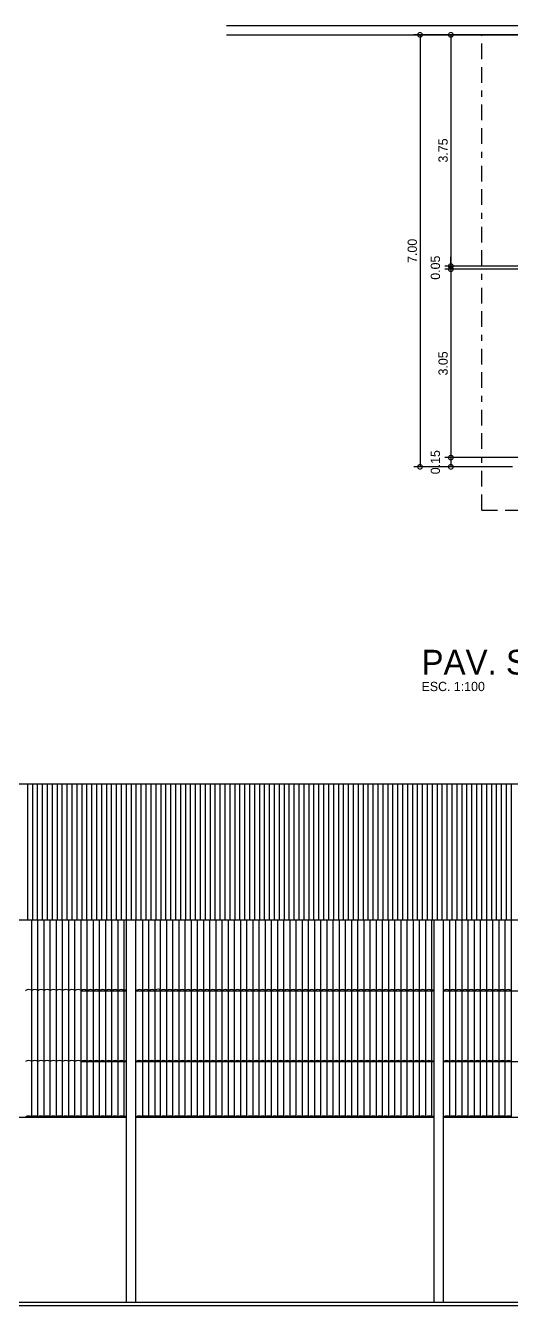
# Model space of a CAD drawing. Extents: x 10 to 180, y 167 to 221.
# Drawn here: x 155.58 to 163.46, y 169.63 to 190.37 of the extents above; entities that cross this region are included whole.
import ezdxf

# ---------------------------------------------------------------- set-up
doc = ezdxf.new("R2010")
doc.units = 0
doc.linetypes.add('BORDERX2', pattern=[88.9, 25.4, -12.7, 25.4, -12.7, 0, -12.7])
doc.layers.get('0').update_dxf_attribs({"linetype": 'CONTINUOUS'})
doc.layers.get('DEFPOINTS').update_dxf_attribs({"linetype": 'CONTINUOUS'})
for name, color, linetype in [('AMBIENTES', 3, 'CONTINUOUS'), ('AREAS', 1, 'CONTINUOUS'), ('ASHADE', 7, 'CONTINUOUS'), ('BEIRAL', 7, 'BORDERX2'), ('COBERTURA', 30, 'CONTINUOUS'), ('COBERTURA1', 6, 'CONTINUOUS'), ('COTAS', 4, 'CONTINUOUS'), ('DIVISÓRIAS', 7, 'CONTINUOUS'), ('PAREDES', 5, 'CONTINUOUS')]:
    doc.layers.add(name, color=color, linetype=linetype)
doc.dimstyles.get("Standard").update_dxf_attribs({"dimscale": 0, "dimtxt": 0.15, "dimasz": 0.15, "dimexe": 0.1, "dimexo": 0.2, "dimgap": 0.05, "dimtad": 1, "dimzin": 1, "dimdsep": 46, "dimtxsty": 'Standard', "dimblk1": 'DOTSMALL', "dimblk2": 'DOTSMALL', "dimsah": 1, "dimcen": 2.5, "dimadec": 0, "dimazin": 0, "dimtfac": 1, "dimtmove": 2, "dimatfit": 3, "dimldrblk": 'DOTSMALL', "dimfxl": 1, "dimtolj": 1, "dimtzin": 1, "dimarcsym": 0})

# ---------------------------------------------------------------- blocks, each defined once
blk = doc.blocks.new('_DOTSMALL')
at = {"color": 0, "linetype": 'ByBlock', "const_width": 0.5}
blk.add_lwpolyline([(-0.0625, 0, 1), (0.0625, 0, 1)], format="xyb", close=True, dxfattribs=at)
blk = doc.blocks.new('*D111')
at = {"color": 0, "linetype": 'ByBlock'}
for p, q in [((142.209, 179.377), (140.959, 179.377)), ((141.059, 179.377), (141.059, 175.629)), ((142.209, 175.629), (140.959, 175.629))]:
    blk.add_line(p, q, dxfattribs=at)
at = {"layer": 'DEFPOINTS', "color": 0, "linetype": 'ByBlock'}
for p in [(142.409, 179.377), (141.059, 175.629), (142.409, 175.629)]:
    blk.add_point(p, dxfattribs=at)
at = {"color": 0, "linetype": 'ByBlock', "xscale": 0.15, "yscale": 0.15, "zscale": 0.15}
for p, rotation in [((141.059, 179.377), 90), ((141.059, 175.629), 270)]:
    blk.add_blockref('_DOTSMALL', p, dxfattribs=dict(at, rotation=rotation))
at = {"color": 0, "linetype": 'ByBlock', "insert": (140.934, 177.503), "char_height": 0.15, "attachment_point": 5, "rotation": 90}
blk.add_mtext('\\A1;3.75', dxfattribs=at)
blk = doc.blocks.new('*D112')
at = {"color": 0, "linetype": 'ByBlock'}
for p, q in [((142.209, 175.579), (140.959, 175.579)), ((141.059, 175.579), (141.059, 172.527)), ((142.209, 172.527), (140.959, 172.527))]:
    blk.add_line(p, q, dxfattribs=at)
at = {"layer": 'DEFPOINTS', "color": 0, "linetype": 'ByBlock'}
for p in [(142.409, 175.579), (141.059, 172.527), (142.409, 172.527)]:
    blk.add_point(p, dxfattribs=at)
at = {"color": 0, "linetype": 'ByBlock', "xscale": 0.15, "yscale": 0.15, "zscale": 0.15}
for p, rotation in [((141.059, 175.579), 90), ((141.059, 172.527), 270)]:
    blk.add_blockref('_DOTSMALL', p, dxfattribs=dict(at, rotation=rotation))
at = {"color": 0, "linetype": 'ByBlock', "insert": (140.934, 174.053), "char_height": 0.15, "attachment_point": 5, "rotation": 90}
blk.add_mtext('\\A1;3.05', dxfattribs=at)
blk = doc.blocks.new('*D113')
at = {"color": 0, "linetype": 'ByBlock'}
for p, q in [((141.059, 175.629), (141.059, 175.779)), ((142.209, 175.629), (140.959, 175.629)), ((142.209, 175.579), (140.959, 175.579)), ((141.059, 175.629), (141.059, 175.579)), ((141.059, 175.629), (141.059, 175.579)), ((141.059, 175.579), (141.059, 175.429))]:
    blk.add_line(p, q, dxfattribs=at)
at = {"layer": 'DEFPOINTS', "color": 0, "linetype": 'ByBlock'}
for p in [(141.059, 175.579), (142.409, 175.629), (142.409, 175.579)]:
    blk.add_point(p, dxfattribs=at)
at = {"color": 0, "linetype": 'ByBlock', "xscale": 0.15, "yscale": 0.15, "zscale": 0.15}
for p, rotation in [((141.059, 175.629), 270), ((141.059, 175.579), 90)]:
    blk.add_blockref('_DOTSMALL', p, dxfattribs=dict(at, rotation=rotation))
at = {"color": 0, "linetype": 'ByBlock', "insert": (140.809, 175.604), "char_height": 0.15, "attachment_point": 5, "rotation": 90}
blk.add_mtext('\\A1;0.05', dxfattribs=at)
blk = doc.blocks.new('*D114')
at = {"color": 0, "linetype": 'ByBlock'}
for p, q in [((142.209, 172.527), (140.959, 172.527)), ((142.059, 172.377), (140.959, 172.377)), ((141.059, 172.527), (141.059, 172.377))]:
    blk.add_line(p, q, dxfattribs=at)
at = {"layer": 'DEFPOINTS', "color": 0, "linetype": 'ByBlock'}
for p in [(141.059, 172.377), (142.259, 172.377), (142.409, 172.527)]:
    blk.add_point(p, dxfattribs=at)
at = {"color": 0, "linetype": 'ByBlock', "xscale": 0.15, "yscale": 0.15, "zscale": 0.15}
for p, rotation in [((141.059, 172.527), 90), ((141.059, 172.377), 270)]:
    blk.add_blockref('_DOTSMALL', p, dxfattribs=dict(at, rotation=rotation))
at = {"color": 0, "linetype": 'ByBlock', "insert": (140.809, 172.452), "char_height": 0.15, "attachment_point": 5, "rotation": 90}
blk.add_mtext('\\A1;0.15', dxfattribs=at)
blk = doc.blocks.new('*D115')
at = {"color": 0, "linetype": 'ByBlock'}
for p, q in [((142.009, 179.377), (140.459, 179.377)), ((140.559, 179.377), (140.559, 172.377)), ((141.859, 172.377), (140.459, 172.377))]:
    blk.add_line(p, q, dxfattribs=at)
at = {"layer": 'DEFPOINTS', "color": 0, "linetype": 'ByBlock'}
for p in [(142.209, 179.377), (140.559, 172.377), (142.059, 172.377)]:
    blk.add_point(p, dxfattribs=at)
at = {"color": 0, "linetype": 'ByBlock', "xscale": 0.15, "yscale": 0.15, "zscale": 0.15}
for p, rotation in [((140.559, 179.377), 90), ((140.559, 172.377), 270)]:
    blk.add_blockref('_DOTSMALL', p, dxfattribs=dict(at, rotation=rotation))
at = {"color": 0, "linetype": 'ByBlock', "insert": (140.434, 175.877), "char_height": 0.15, "attachment_point": 5, "rotation": 90}
blk.add_mtext('\\A1;7.00', dxfattribs=at)

msp = doc.modelspace()

# ---------------------------------------------------------------- linework, layer by layer
for p, q in [((117.32114299, 178.07850231), (177.32114299, 178.07850231)), ((117.32114299, 175.87850231), (177.32114299, 175.87850231)), ((156.48364299, 174.72850231), (157.22114299, 174.72850231)), ((156.48364299, 174.72850231), (157.22114299, 174.72850231)), ((157.37114299, 174.72850231), (162.20864299, 174.72850231)), ((157.37114299, 174.72850231), (162.20864299, 174.72850231)), ((157.37114299, 174.72850231), (161.32114299, 174.72850231)), ((157.37114299, 174.72850231), (161.32114299, 174.72850231)), ((162.35864299, 174.72850231), (167.19614299, 174.72850231)), ((162.35864299, 174.72850231), (167.19614299, 174.72850231)), ((156.48364299, 173.57850231), (157.22114299, 173.57850231)), ((157.37114299, 173.57850231), (162.20864299, 173.57850231)), ((157.37114299, 173.57850231), (161.32114299, 173.57850231)), ((162.35864299, 173.57850231), (167.19614299, 173.57850231)), ((147.39614299, 172.67850231), (157.22114299, 172.67850231)), ((156.48364299, 172.67850231), (157.22114299, 172.67850231)), ((157.37114299, 172.67850231), (162.20864299, 172.67850231)), ((157.37114299, 172.67850231), (161.32114299, 172.67850231)), ((162.35864299, 172.67850231), (167.19614299, 172.67850231))]:
    msp.add_line(p, q)
at = {"layer": 'ASHADE'}
for centre, major_axis, ratio, start_param, end_param in [((155.63364299, 174.72850231), (-0.05, 0), 0.3317246228, 3.1415926536, 6.2831853072), ((155.73364299, 174.72850231), (-0.05, 0), 0.3317246228, 3.1415926536, 6.2831853072), ((155.83364299, 174.72850231), (-0.05, 0), 0.3317246228, 3.1415926536, 6.2831853072), ((155.93364299, 174.72850231), (-0.05, 0), 0.3317246228, 3.1415926536, 6.2831853072), ((156.03364299, 174.72850231), (-0.05, 0), 0.3317246228, 3.1415926536, 6.2831853072), ((156.13364299, 174.72850231), (-0.05, 0), 0.3317246228, 3.1415926536, 6.2831853072), ((156.23364299, 174.72850231), (-0.05, 0), 0.3317246228, 3.1415926536, 6.2831853072), ((156.33364299, 174.72850231), (-0.05, 0), 0.3317246228, 3.1415926536, 6.2831853072), ((156.43364299, 174.72850231), (-0.05, 0), 0.3317246228, 3.1415926536, 6.2831853072), ((156.53364299, 174.72850231), (-0.05, 0), 0.3317246228, 3.1415926536, 6.2831853072), ((156.53364299, 174.72850231), (-0.05, 0), 0.3317246228, 3.1415926536, 6.2831853072), ((156.63364299, 174.72850231), (-0.05, 0), 0.3317246228, 3.1415926536, 6.2831853072), ((156.73364299, 174.72850231), (-0.05, 0), 0.3317246228, 3.1415926536, 6.2831853072), ((156.83364299, 174.72850231), (-0.05, 0), 0.3317246228, 3.1415926536, 6.2831853072), ((156.93364299, 174.72850231), (-0.05, 0), 0.3317246228, 3.1415926536, 6.2831853072), ((157.03364299, 174.72850231), (-0.05, 0), 0.3317246228, 3.1415926536, 6.2831853072), ((157.13364299, 174.72850231), (-0.05, 0), 0.3317246228, 3.1415926536, 6.2831853072), ((157.23364299, 174.72850231), (-0.05, 0), 0.3317246228, 4.9650692355, 6.2831853072), ((157.33364299, 174.72850231), (-0.05, 0), 0.3317246228, 3.1415926536, 3.8643269014), ((157.43364299, 174.72850231), (-0.05, 0), 0.3317246228, 3.1415926536, 6.2831853072), ((157.53364299, 174.72850231), (-0.05, 0), 0.3317246228, 3.1415926536, 6.2831853072), ((157.63364299, 174.72850231), (-0.05, 0), 0.3317246228, 3.1415926536, 6.2831853072), ((157.72739299, 174.72850231), (0.04392569, 0.00313965), 0.5273013085, -0.134730001, 3.0068626526), ((157.82114299, 174.72850231), (-0.05, 0), 0.3317246228, 3.1415926536, 6.2831853072), ((157.92114299, 174.72850231), (-0.05, 0), 0.3317246228, 3.1415926536, 6.2831853072), ((158.02114299, 174.72850231), (-0.05, 0), 0.3317246228, 3.1415926536, 6.2831853072), ((158.12114299, 174.72850231), (-0.05, 0), 0.3317246228, 3.1415926536, 6.2831853072), ((158.22114299, 174.72850231), (-0.05, 0), 0.3317246228, 3.1415926536, 6.2831853072), ((158.32114299, 174.72850231), (-0.05, 0), 0.3317246228, 3.1415926536, 6.2831853072), ((158.42114299, 174.72850231), (-0.05, 0), 0.3317246228, 3.1415926536, 6.2831853072), ((158.52114299, 174.72850231), (-0.05, 0), 0.3317246228, 3.1415926536, 6.2831853072), ((158.62114299, 174.72850231), (-0.05, 0), 0.3317246228, 3.1415926536, 6.2831853072), ((158.72114299, 174.72850231), (-0.05, 0), 0.3317246228, 3.1415926536, 6.2831853072), ((158.82114299, 174.72850231), (-0.05, 0), 0.3317246228, 3.1415926536, 6.2831853072), ((158.92114299, 174.72850231), (-0.05, 0), 0.3317246228, 3.1415926536, 6.2831853072), ((159.02114299, 174.72850231), (-0.05, 0), 0.3317246228, 3.1415926536, 6.2831853072), ((159.12114299, 174.72850231), (-0.05, 0), 0.3317246228, 3.1415926536, 6.2831853072), ((159.22114299, 174.72850231), (-0.05, 0), 0.3317246228, 3.1415926536, 6.2831853072), ((159.32114299, 174.72850231), (-0.05, 0), 0.3317246228, 3.1415926536, 6.2831853072), ((159.42114299, 174.72850231), (-0.05, 0), 0.3317246228, 3.1415926536, 6.2831853072), ((159.52114299, 174.72850231), (-0.05, 0), 0.3317246228, 3.1415926536, 6.2831853072), ((159.62114299, 174.72850231), (-0.05, 0), 0.3317246228, 3.1415926536, 6.2831853072), ((159.72114299, 174.72850231), (-0.05, 0), 0.3317246228, 3.1415926536, 6.2831853072), ((159.82114299, 174.72850231), (-0.05, 0), 0.3317246228, 3.1415926536, 6.2831853072), ((159.92114299, 174.72850231), (-0.05, 0), 0.3317246228, 3.1415926536, 6.2831853072), ((160.02114299, 174.72850231), (-0.05, 0), 0.3317246228, 3.1415926536, 6.2831853072), ((160.12114299, 174.72850231), (-0.05, 0), 0.3317246228, 3.1415926536, 6.2831853072), ((160.22114299, 174.72850231), (-0.05, 0), 0.3317246228, 3.1415926536, 6.2831853072), ((160.32114299, 174.72850231), (-0.05, 0), 0.3317246228, 3.1415926536, 6.2831853072), ((160.42114299, 174.72850231), (-0.05, 0), 0.3317246228, 3.1415926536, 6.2831853072), ((160.52114299, 174.72850231), (-0.05, 0), 0.3317246228, 3.1415926536, 6.2831853072), ((160.62114299, 174.72850231), (-0.05, 0), 0.3317246228, 3.1415926536, 6.2831853072), ((160.72114299, 174.72850231), (-0.05, 0), 0.3317246228, 3.1415926536, 6.2831853072), ((160.82114299, 174.72850231), (-0.05, 0), 0.3317246228, 3.1415926536, 6.2831853072), ((160.92114299, 174.72850231), (-0.05, 0), 0.3317246228, 3.1415926536, 6.2831853072), ((161.02114299, 174.72850231), (-0.05, 0), 0.3317246228, 3.1415926536, 6.2831853072), ((161.12114299, 174.72850231), (-0.05, 0), 0.3317246228, 3.1415926536, 6.2831853072), ((161.22114299, 174.72850231), (-0.05, 0), 0.3317246228, 3.1415926536, 6.2831853072), ((161.32114299, 174.72850231), (-0.05, 0), 0.3317246228, 3.1415926536, 6.2831853072), ((161.42114299, 174.72850231), (-0.05, 0), 0.3317246228, 3.1415926536, 6.2831853072), ((161.52114299, 174.72850231), (-0.05, 0), 0.3317246228, 3.1415926536, 6.2831853072), ((161.62114299, 174.72850231), (-0.05, 0), 0.3317246228, 3.1415926536, 6.2831853072), ((161.72114299, 174.72850231), (-0.05, 0), 0.3317246228, 3.1415926536, 6.2831853072), ((161.82114299, 174.72850231), (-0.05, 0), 0.3317246228, 3.1415926536, 6.2831853072), ((161.92114299, 174.72850231), (-0.05, 0), 0.3317246228, 3.1415926536, 6.2831853072), ((162.02114299, 174.72850231), (-0.05, 0), 0.3317246228, 3.1415926536, 6.2831853072), ((162.12114299, 174.72850231), (-0.05, 0), 0.3317246228, 3.1415926536, 6.2831853072), ((162.22114299, 174.72850231), (-0.05, 0), 0.3317246228, 4.9650692355, 6.2831853072), ((162.40864299, 174.72850231), (-0.05, 0), 0.3317246228, 3.1415926536, 6.2831853072), ((162.50864299, 174.72850231), (-0.05, 0), 0.3317246228, 3.1415926536, 6.2831853072), ((162.60864299, 174.72850231), (-0.05, 0), 0.3317246228, 3.1415926536, 6.2831853072), ((162.70864299, 174.72850231), (-0.05, 0), 0.3317246228, 3.1415926536, 6.2831853072), ((162.80864299, 174.72850231), (-0.05, 0), 0.3317246228, 3.1415926536, 6.2831853072), ((162.90864299, 174.72850231), (-0.05, 0), 0.3317246228, 3.1415926536, 6.2831853072), ((163.00864299, 174.72850231), (-0.05, 0), 0.3317246228, 3.1415926536, 6.2831853072), ((163.10864299, 174.72850231), (-0.05, 0), 0.3317246228, 3.1415926536, 6.2831853072), ((163.20864299, 174.72850231), (-0.05, 0), 0.3317246228, 3.1415926536, 6.2831853072), ((163.30864299, 174.72850231), (-0.05, 0), 0.3317246228, 3.1415926536, 6.2831853072), ((163.40864299, 174.72850231), (-0.05, 0), 0.3317246228, 3.1415926536, 6.2831853072), ((155.63364299, 173.57850231), (-0.05, 0), 0.3317246228, 3.1415926536, 6.2831853072), ((155.73364299, 173.57850231), (-0.05, 0), 0.3317246228, 3.1415926536, 6.2831853072), ((155.83364299, 173.57850231), (-0.05, 0), 0.3317246228, 3.1415926536, 6.2831853072), ((155.93364299, 173.57850231), (-0.05, 0), 0.3317246228, 3.1415926536, 6.2831853072), ((156.03364299, 173.57850231), (-0.05, 0), 0.3317246228, 3.1415926536, 6.2831853072), ((156.13364299, 173.57850231), (-0.05, 0), 0.3317246228, 3.1415926536, 6.2831853072), ((156.23364299, 173.57850231), (-0.05, 0), 0.3317246228, 3.1415926536, 6.2831853072), ((156.33364299, 173.57850231), (-0.05, 0), 0.3317246228, 3.1415926536, 6.2831853072), ((156.43364299, 173.57850231), (-0.05, 0), 0.3317246228, 3.1415926536, 6.2831853072), ((156.53364299, 173.57850231), (-0.05, 0), 0.3317246228, 3.1415926536, 6.2831853072), ((156.53364299, 173.57850231), (-0.05, 0), 0.3317246228, 3.1415926536, 6.2831853072), ((156.63364299, 173.57850231), (-0.05, 0), 0.3317246228, 3.1415926536, 6.2831853072), ((156.73364299, 173.57850231), (-0.05, 0), 0.3317246228, 3.1415926536, 6.2831853072), ((156.83364299, 173.57850231), (-0.05, 0), 0.3317246228, 3.1415926536, 6.2831853072), ((156.93364299, 173.57850231), (-0.05, 0), 0.3317246228, 3.1415926536, 6.2831853072), ((157.03364299, 173.57850231), (-0.05, 0), 0.3317246228, 3.1415926536, 6.2831853072), ((157.13364299, 173.57850231), (-0.05, 0), 0.3317246228, 3.1415926536, 6.2831853072), ((157.23364299, 173.57850231), (-0.05, 0), 0.3317246228, 4.9650692355, 6.2831853072), ((157.42114299, 173.57850231), (-0.05, 0), 0.3317246228, 3.1415926536, 6.2831853072), ((157.33364299, 173.57850231), (-0.05, 0), 0.3317246228, 3.1415926536, 3.8643269014), ((157.43364299, 173.57850231), (-0.05, 0), 0.3317246228, 3.1415926536, 6.2831853072), ((157.52114299, 173.57850231), (-0.05, 0), 0.3317246228, 3.1415926536, 6.2831853072), ((157.53364299, 173.57850231), (-0.05, 0), 0.3317246228, 3.1415926536, 6.2831853072), ((157.62114299, 173.57850231), (-0.05, 0), 0.3317246228, 3.1415926536, 6.2831853072), ((157.63364299, 173.57850231), (-0.05, 0), 0.3317246228, 3.1415926536, 6.2831853072), ((157.72114299, 173.57850231), (-0.05, 0), 0.3317246228, 3.1415926536, 6.2831853072), ((157.73364299, 173.57850231), (-0.05, 0), 0.3317246228, 3.1415926536, 6.2831853072), ((157.82114299, 173.57850231), (-0.05, 0), 0.3317246228, 3.1415926536, 6.2831853072), ((157.92114299, 173.57850231), (-0.05, 0), 0.3317246228, 3.1415926536, 6.2831853072), ((158.02114299, 173.57850231), (-0.05, 0), 0.3317246228, 3.1415926536, 6.2831853072), ((158.12114299, 173.57850231), (-0.05, 0), 0.3317246228, 3.1415926536, 6.2831853072), ((158.22114299, 173.57850231), (-0.05, 0), 0.3317246228, 3.1415926536, 6.2831853072), ((158.32114299, 173.57850231), (-0.05, 0), 0.3317246228, 3.1415926536, 6.2831853072), ((158.42114299, 173.57850231), (-0.05, 0), 0.3317246228, 3.1415926536, 6.2831853072), ((158.52114299, 173.57850231), (-0.05, 0), 0.3317246228, 3.1415926536, 6.2831853072), ((158.62114299, 173.57850231), (-0.05, 0), 0.3317246228, 3.1415926536, 6.2831853072), ((158.72114299, 173.57850231), (-0.05, 0), 0.3317246228, 3.1415926536, 6.2831853072), ((158.82114299, 173.57850231), (-0.05, 0), 0.3317246228, 3.1415926536, 6.2831853072), ((158.92114299, 173.57850231), (-0.05, 0), 0.3317246228, 3.1415926536, 6.2831853072), ((159.02114299, 173.57850231), (-0.05, 0), 0.3317246228, 3.1415926536, 6.2831853072), ((159.12114299, 173.57850231), (-0.05, 0), 0.3317246228, 3.1415926536, 6.2831853072), ((159.22114299, 173.57850231), (-0.05, 0), 0.3317246228, 3.1415926536, 6.2831853072), ((159.32114299, 173.57850231), (-0.05, 0), 0.3317246228, 3.1415926536, 6.2831853072), ((159.42114299, 173.57850231), (-0.05, 0), 0.3317246228, 3.1415926536, 6.2831853072), ((159.52114299, 173.57850231), (-0.05, 0), 0.3317246228, 3.1415926536, 6.2831853072), ((159.62114299, 173.57850231), (-0.05, 0), 0.3317246228, 3.1415926536, 6.2831853072), ((159.72114299, 173.57850231), (-0.05, 0), 0.3317246228, 3.1415926536, 6.2831853072), ((159.82114299, 173.57850231), (-0.05, 0), 0.3317246228, 3.1415926536, 6.2831853072), ((159.92114299, 173.57850231), (-0.05, 0), 0.3317246228, 3.1415926536, 6.2831853072), ((160.02114299, 173.57850231), (-0.05, 0), 0.3317246228, 3.1415926536, 6.2831853072), ((160.12114299, 173.57850231), (-0.05, 0), 0.3317246228, 3.1415926536, 6.2831853072), ((160.22114299, 173.57850231), (-0.05, 0), 0.3317246228, 3.1415926536, 6.2831853072), ((160.32114299, 173.57850231), (-0.05, 0), 0.3317246228, 3.1415926536, 6.2831853072), ((160.42114299, 173.57850231), (-0.05, 0), 0.3317246228, 3.1415926536, 6.2831853072), ((160.52114299, 173.57850231), (-0.05, 0), 0.3317246228, 3.1415926536, 6.2831853072), ((160.62114299, 173.57850231), (-0.05, 0), 0.3317246228, 3.1415926536, 6.2831853072), ((160.72114299, 173.57850231), (-0.05, 0), 0.3317246228, 3.1415926536, 6.2831853072), ((160.82114299, 173.57850231), (-0.05, 0), 0.3317246228, 3.1415926536, 6.2831853072), ((160.92114299, 173.57850231), (-0.05, 0), 0.3317246228, 3.1415926536, 6.2831853072), ((161.02114299, 173.57850231), (-0.05, 0), 0.3317246228, 3.1415926536, 6.2831853072), ((161.12114299, 173.57850231), (-0.05, 0), 0.3317246228, 3.1415926536, 6.2831853072), ((161.22114299, 173.57850231), (-0.05, 0), 0.3317246228, 3.1415926536, 6.2831853072), ((161.32114299, 173.57850231), (-0.05, 0), 0.3317246228, 3.1415926536, 6.2831853072), ((161.42114299, 173.57850231), (-0.05, 0), 0.3317246228, 3.1415926536, 6.2831853072), ((161.52114299, 173.57850231), (-0.05, 0), 0.3317246228, 3.1415926536, 6.2831853072), ((161.62114299, 173.57850231), (-0.05, 0), 0.3317246228, 3.1415926536, 6.2831853072), ((161.72114299, 173.57850231), (-0.05, 0), 0.3317246228, 3.1415926536, 6.2831853072), ((161.82114299, 173.57850231), (-0.05, 0), 0.3317246228, 3.1415926536, 6.2831853072), ((161.92114299, 173.57850231), (-0.05, 0), 0.3317246228, 3.1415926536, 6.2831853072), ((162.02114299, 173.57850231), (-0.05, 0), 0.3317246228, 3.1415926536, 6.2831853072), ((162.12114299, 173.57850231), (-0.05, 0), 0.3317246228, 3.1415926536, 6.2831853072), ((162.22114299, 173.57850231), (-0.05, 0), 0.3317246228, 4.9650692355, 6.2831853072), ((162.40864299, 173.57850231), (-0.05, 0), 0.3317246228, 3.1415926536, 6.2831853072), ((162.50864299, 173.57850231), (-0.05, 0), 0.3317246228, 3.1415926536, 6.2831853072), ((162.60864299, 173.57850231), (-0.05, 0), 0.3317246228, 3.1415926536, 6.2831853072), ((162.70864299, 173.57850231), (-0.05, 0), 0.3317246228, 3.1415926536, 6.2831853072), ((162.80864299, 173.57850231), (-0.05, 0), 0.3317246228, 3.1415926536, 6.2831853072), ((162.90864299, 173.57850231), (-0.05, 0), 0.3317246228, 3.1415926536, 6.2831853072), ((163.00864299, 173.57850231), (-0.05, 0), 0.3317246228, 3.1415926536, 6.2831853072), ((163.10864299, 173.57850231), (-0.05, 0), 0.3317246228, 3.1415926536, 6.2831853072), ((163.20864299, 173.57850231), (-0.05, 0), 0.3317246228, 3.1415926536, 6.2831853072), ((163.30864299, 173.57850231), (-0.05, 0), 0.3317246228, 3.1415926536, 6.2831853072), ((163.40864299, 173.57850231), (-0.05, 0), 0.3317246228, 3.1415926536, 6.2831853072), ((155.63364299, 172.67850231), (-0.05, 0), 0.3317246228, 3.1415926536, 6.2831853072), ((155.73364299, 172.67850231), (-0.05, 0), 0.3317246228, 3.1415926536, 6.2831853072), ((155.83364299, 172.67850231), (-0.05, 0), 0.3317246228, 3.1415926536, 6.2831853072), ((155.93364299, 172.67850231), (-0.05, 0), 0.3317246228, 3.1415926536, 6.2831853072), ((156.03364299, 172.67850231), (-0.05, 0), 0.3317246228, 3.1415926536, 6.2831853072), ((156.13364299, 172.67850231), (-0.05, 0), 0.3317246228, 3.1415926536, 6.2831853072), ((156.23364299, 172.67850231), (-0.05, 0), 0.3317246228, 3.1415926536, 6.2831853072), ((156.33364299, 172.67850231), (-0.05, 0), 0.3317246228, 3.1415926536, 6.2831853072), ((156.43364299, 172.67850231), (-0.05, 0), 0.3317246228, 3.1415926536, 6.2831853072), ((156.53364299, 172.67850231), (-0.05, 0), 0.3317246228, 3.1415926536, 6.2831853072), ((156.53364299, 172.67850231), (-0.05, 0), 0.3317246228, 3.1415926536, 6.2831853072), ((156.63364299, 172.67850231), (-0.05, 0), 0.3317246228, 3.1415926536, 6.2831853072), ((156.73364299, 172.67850231), (-0.05, 0), 0.3317246228, 3.1415926536, 6.2831853072), ((156.83364299, 172.67850231), (-0.05, 0), 0.3317246228, 3.1415926536, 6.2831853072), ((156.93364299, 172.67850231), (-0.05, 0), 0.3317246228, 3.1415926536, 6.2831853072), ((157.03364299, 172.67850231), (-0.05, 0), 0.3317246228, 3.1415926536, 6.2831853072), ((157.13364299, 172.67850231), (-0.05, 0), 0.3317246228, 3.1415926536, 6.2831853072), ((157.23364299, 172.67850231), (-0.05, 0), 0.3317246228, 4.9650692355, 6.2831853072), ((157.42114299, 172.67850231), (-0.05, 0), 0.3317246228, 3.1415926536, 6.2831853072), ((157.33364299, 172.67850231), (-0.05, 0), 0.3317246228, 3.1415926536, 3.8643269014), ((157.43364299, 172.67850231), (-0.05, 0), 0.3317246228, 3.1415926536, 6.2831853072), ((157.52114299, 172.67850231), (-0.05, 0), 0.3317246228, 3.1415926536, 6.2831853072), ((157.53364299, 172.67850231), (-0.05, 0), 0.3317246228, 3.1415926536, 6.2831853072), ((157.62114299, 172.67850231), (-0.05, 0), 0.3317246228, 3.1415926536, 6.2831853072), ((157.63364299, 172.67850231), (-0.05, 0), 0.3317246228, 3.1415926536, 6.2831853072), ((157.72114299, 172.67850231), (-0.05, 0), 0.3317246228, 3.1415926536, 6.2831853072), ((157.73364299, 172.67850231), (-0.05, 0), 0.3317246228, 3.1415926536, 6.2831853072), ((157.82114299, 172.67850231), (-0.05, 0), 0.3317246228, 3.1415926536, 6.2831853072), ((157.92114299, 172.67850231), (-0.05, 0), 0.3317246228, 3.1415926536, 6.2831853072), ((158.02114299, 172.67850231), (-0.05, 0), 0.3317246228, 3.1415926536, 6.2831853072), ((158.12114299, 172.67850231), (-0.05, 0), 0.3317246228, 3.1415926536, 6.2831853072), ((158.22114299, 172.67850231), (-0.05, 0), 0.3317246228, 3.1415926536, 6.2831853072), ((158.32114299, 172.67850231), (-0.05, 0), 0.3317246228, 3.1415926536, 6.2831853072), ((158.42114299, 172.67850231), (-0.05, 0), 0.3317246228, 3.1415926536, 6.2831853072), ((158.52114299, 172.67850231), (-0.05, 0), 0.3317246228, 3.1415926536, 6.2831853072), ((158.62114299, 172.67850231), (-0.05, 0), 0.3317246228, 3.1415926536, 6.2831853072), ((158.72114299, 172.67850231), (-0.05, 0), 0.3317246228, 3.1415926536, 6.2831853072), ((158.82114299, 172.67850231), (-0.05, 0), 0.3317246228, 3.1415926536, 6.2831853072), ((158.92114299, 172.67850231), (-0.05, 0), 0.3317246228, 3.1415926536, 6.2831853072), ((159.02114299, 172.67850231), (-0.05, 0), 0.3317246228, 3.1415926536, 6.2831853072), ((159.12114299, 172.67850231), (-0.05, 0), 0.3317246228, 3.1415926536, 6.2831853072), ((159.22114299, 172.67850231), (-0.05, 0), 0.3317246228, 3.1415926536, 6.2831853072), ((159.32114299, 172.67850231), (-0.05, 0), 0.3317246228, 3.1415926536, 6.2831853072), ((159.42114299, 172.67850231), (-0.05, 0), 0.3317246228, 3.1415926536, 6.2831853072), ((159.52114299, 172.67850231), (-0.05, 0), 0.3317246228, 3.1415926536, 6.2831853072), ((159.62114299, 172.67850231), (-0.05, 0), 0.3317246228, 3.1415926536, 6.2831853072), ((159.72114299, 172.67850231), (-0.05, 0), 0.3317246228, 3.1415926536, 6.2831853072), ((159.82114299, 172.67850231), (-0.05, 0), 0.3317246228, 3.1415926536, 6.2831853072), ((159.92114299, 172.67850231), (-0.05, 0), 0.3317246228, 3.1415926536, 6.2831853072), ((160.02114299, 172.67850231), (-0.05, 0), 0.3317246228, 3.1415926536, 6.2831853072), ((160.12114299, 172.67850231), (-0.05, 0), 0.3317246228, 3.1415926536, 6.2831853072), ((160.22114299, 172.67850231), (-0.05, 0), 0.3317246228, 3.1415926536, 6.2831853072), ((160.32114299, 172.67850231), (-0.05, 0), 0.3317246228, 3.1415926536, 6.2831853072), ((160.42114299, 172.67850231), (-0.05, 0), 0.3317246228, 3.1415926536, 6.2831853072), ((160.52114299, 172.67850231), (-0.05, 0), 0.3317246228, 3.1415926536, 6.2831853072), ((160.62114299, 172.67850231), (-0.05, 0), 0.3317246228, 3.1415926536, 6.2831853072), ((160.72114299, 172.67850231), (-0.05, 0), 0.3317246228, 3.1415926536, 6.2831853072), ((160.82114299, 172.67850231), (-0.05, 0), 0.3317246228, 3.1415926536, 6.2831853072), ((160.92114299, 172.67850231), (-0.05, 0), 0.3317246228, 3.1415926536, 6.2831853072), ((161.02114299, 172.67850231), (-0.05, 0), 0.3317246228, 3.1415926536, 6.2831853072), ((161.12114299, 172.67850231), (-0.05, 0), 0.3317246228, 3.1415926536, 6.2831853072), ((161.22114299, 172.67850231), (-0.05, 0), 0.3317246228, 3.1415926536, 6.2831853072), ((161.32114299, 172.67850231), (-0.05, 0), 0.3317246228, 3.1415926536, 6.2831853072), ((161.42114299, 172.67850231), (-0.05, 0), 0.3317246228, 3.1415926536, 6.2831853072), ((161.52114299, 172.67850231), (-0.05, 0), 0.3317246228, 3.1415926536, 6.2831853072), ((161.62114299, 172.67850231), (-0.05, 0), 0.3317246228, 3.1415926536, 6.2831853072), ((161.72114299, 172.67850231), (-0.05, 0), 0.3317246228, 3.1415926536, 6.2831853072), ((161.82114299, 172.67850231), (-0.05, 0), 0.3317246228, 3.1415926536, 6.2831853072), ((161.92114299, 172.67850231), (-0.05, 0), 0.3317246228, 3.1415926536, 6.2831853072), ((162.02114299, 172.67850231), (-0.05, 0), 0.3317246228, 3.1415926536, 6.2831853072), ((162.12114299, 172.67850231), (-0.05, 0), 0.3317246228, 3.1415926536, 6.2831853072), ((162.22114299, 172.67850231), (-0.05, 0), 0.3317246228, 4.9650692355, 6.2831853072), ((162.40864299, 172.67850231), (-0.05, 0), 0.3317246228, 3.1415926536, 6.2831853072), ((162.50864299, 172.67850231), (-0.05, 0), 0.3317246228, 3.1415926536, 6.2831853072), ((162.60864299, 172.67850231), (-0.05, 0), 0.3317246228, 3.1415926536, 6.2831853072), ((162.70864299, 172.67850231), (-0.05, 0), 0.3317246228, 3.1415926536, 6.2831853072), ((162.80864299, 172.67850231), (-0.05, 0), 0.3317246228, 3.1415926536, 6.2831853072), ((162.90864299, 172.67850231), (-0.05, 0), 0.3317246228, 3.1415926536, 6.2831853072), ((163.00864299, 172.67850231), (-0.05, 0), 0.3317246228, 3.1415926536, 6.2831853072), ((163.10864299, 172.67850231), (-0.05, 0), 0.3317246228, 3.1415926536, 6.2831853072), ((163.20864299, 172.67850231), (-0.05, 0), 0.3317246228, 3.1415926536, 6.2831853072), ((163.30864299, 172.67850231), (-0.05, 0), 0.3317246228, 3.1415926536, 6.2831853072), ((163.40864299, 172.67850231), (-0.05, 0), 0.3317246228, 3.1415926536, 6.2831853072)]:
    msp.add_ellipse(centre, major_axis=major_axis, ratio=ratio, start_param=start_param, end_param=end_param, dxfattribs=at)
at = {"layer": 'BEIRAL', "ltscale": 0.01}
for q in [(162.97681105, 190.21746978), (171.60102388, 182.51746978)]:
    msp.add_line((162.97681105, 182.51746978), q, dxfattribs=at)
at = {"layer": 'COBERTURA'}
for p, q in [((157.22114299, 169.67850231), (157.22114299, 175.87850231)), ((157.37114299, 169.67850231), (157.37114299, 175.87850231)), ((162.20864299, 169.67850231), (162.20864299, 175.87850231)), ((162.20864299, 169.67850231), (162.20864299, 175.87850231)), ((162.35864299, 169.67850231), (162.35864299, 175.87850231))]:
    msp.add_line(p, q, dxfattribs=at)
at = {"layer": 'COBERTURA1'}
for p, q in [((155.61864299, 175.87850231), (155.61864299, 178.07850231)), ((155.69864299, 175.87850231), (155.69864299, 178.07850231)), ((155.77864299, 175.87850231), (155.77864299, 178.07850231)), ((155.85864299, 175.87850231), (155.85864299, 178.07850231)), ((155.93864299, 175.87850231), (155.93864299, 178.07850231)), ((156.01864299, 175.87850231), (156.01864299, 178.07850231)), ((156.09864299, 175.87850231), (156.09864299, 178.07850231)), ((156.17864299, 175.87850231), (156.17864299, 178.07850231)), ((156.25864299, 175.87850231), (156.25864299, 178.07850231)), ((156.33864299, 175.87850231), (156.33864299, 178.07850231)), ((156.41864299, 175.87850231), (156.41864299, 178.07850231)), ((156.49864299, 175.87850231), (156.49864299, 178.07850231)), ((156.49864299, 175.87850231), (156.49864299, 178.07850231)), ((156.57864299, 175.87850231), (156.57864299, 178.07850231)), ((156.65864299, 175.87850231), (156.65864299, 178.07850231)), ((156.73864299, 175.87850231), (156.73864299, 178.07850231)), ((156.81864299, 175.87850231), (156.81864299, 178.07850231)), ((156.89864299, 175.87850231), (156.89864299, 178.07850231)), ((156.97864299, 175.87850231), (156.97864299, 178.07850231)), ((157.05864299, 175.87850231), (157.05864299, 178.07850231)), ((157.13864299, 175.87850231), (157.13864299, 178.07850231)), ((157.21864299, 175.87850231), (157.21864299, 178.07850231)), ((157.29864299, 175.87850231), (157.29864299, 178.07850231)), ((157.37864299, 175.87850231), (157.37864299, 178.07850231)), ((157.45864299, 175.87850231), (157.45864299, 178.07850231)), ((157.53864299, 175.87850231), (157.53864299, 178.07850231)), ((157.53864299, 175.87850231), (157.53864299, 178.07850231)), ((157.61864299, 175.87850231), (157.61864299, 178.07850231)), ((157.69864299, 175.87850231), (157.69864299, 178.07850231)), ((157.77864299, 175.87850231), (157.77864299, 178.07850231)), ((157.85864299, 175.87850231), (157.85864299, 178.07850231)), ((157.93864299, 175.87850231), (157.93864299, 178.07850231)), ((158.01864299, 175.87850231), (158.01864299, 178.07850231)), ((158.09864299, 175.87850231), (158.09864299, 178.07850231)), ((158.17864299, 175.87850231), (158.17864299, 178.07850231)), ((158.25864299, 175.87850231), (158.25864299, 178.07850231)), ((158.33864299, 175.87850231), (158.33864299, 178.07850231)), ((158.41864299, 175.87850231), (158.41864299, 178.07850231)), ((158.41864299, 175.87850231), (158.41864299, 178.07850231)), ((158.49864299, 175.87850231), (158.49864299, 178.07850231)), ((158.57864299, 175.87850231), (158.57864299, 178.07850231)), ((158.65864299, 175.87850231), (158.65864299, 178.07850231)), ((158.73864299, 175.87850231), (158.73864299, 178.07850231)), ((158.81864299, 175.87850231), (158.81864299, 178.07850231)), ((158.89864299, 175.87850231), (158.89864299, 178.07850231)), ((158.97864299, 175.87850231), (158.97864299, 178.07850231)), ((159.05864299, 175.87850231), (159.05864299, 178.07850231)), ((159.13864299, 175.87850231), (159.13864299, 178.07850231)), ((159.21864299, 175.87850231), (159.21864299, 178.07850231)), ((159.29864299, 175.87850231), (159.29864299, 178.07850231)), ((159.37864299, 175.87850231), (159.37864299, 178.07850231)), ((159.45864299, 175.87850231), (159.45864299, 178.07850231)), ((159.53864299, 175.87850231), (159.53864299, 178.07850231)), ((159.61864299, 175.87850231), (159.61864299, 178.07850231)), ((159.69864299, 175.87850231), (159.69864299, 178.07850231)), ((159.77864299, 175.87850231), (159.77864299, 178.07850231)), ((159.77864299, 175.87850231), (159.77864299, 178.07850231)), ((159.85864299, 175.87850231), (159.85864299, 178.07850231)), ((159.93864299, 175.87850231), (159.93864299, 178.07850231)), ((160.01864299, 175.87850231), (160.01864299, 178.07850231)), ((160.09864299, 175.87850231), (160.09864299, 178.07850231)), ((160.17864299, 175.87850231), (160.17864299, 178.07850231)), ((160.25864299, 175.87850231), (160.25864299, 178.07850231)), ((160.33864299, 175.87850231), (160.33864299, 178.07850231)), ((160.41864299, 175.87850231), (160.41864299, 178.07850231)), ((160.49864299, 175.87850231), (160.49864299, 178.07850231)), ((160.57864299, 175.87850231), (160.57864299, 178.07850231)), ((160.65864299, 175.87850231), (160.65864299, 178.07850231)), ((160.73864299, 175.87850231), (160.73864299, 178.07850231)), ((160.81864299, 175.87850231), (160.81864299, 178.07850231)), ((160.89864299, 175.87850231), (160.89864299, 178.07850231)), ((160.97864299, 175.87850231), (160.97864299, 178.07850231)), ((161.05864299, 175.87850231), (161.05864299, 178.07850231)), ((161.13864299, 175.87850231), (161.13864299, 178.07850231)), ((161.21864299, 175.87850231), (161.21864299, 178.07850231)), ((161.29864299, 175.87850231), (161.29864299, 178.07850231)), ((161.37864299, 175.87850231), (161.37864299, 178.07850231)), ((161.45864299, 175.87850231), (161.45864299, 178.07850231)), ((161.45864299, 175.87850231), (161.45864299, 178.07850231)), ((161.53864299, 175.87850231), (161.53864299, 178.07850231)), ((161.61864299, 175.87850231), (161.61864299, 178.07850231)), ((161.69864299, 175.87850231), (161.69864299, 178.07850231)), ((161.77864299, 175.87850231), (161.77864299, 178.07850231)), ((161.85864299, 175.87850231), (161.85864299, 178.07850231)), ((161.93864299, 175.87850231), (161.93864299, 178.07850231)), ((162.01864299, 175.87850231), (162.01864299, 178.07850231)), ((162.09864299, 175.87850231), (162.09864299, 178.07850231)), ((162.17864299, 175.87850231), (162.17864299, 178.07850231)), ((162.25864299, 175.87850231), (162.25864299, 178.07850231)), ((162.33864299, 175.87850231), (162.33864299, 178.07850231)), ((162.41864299, 175.87850231), (162.41864299, 178.07850231)), ((162.49864299, 175.87850231), (162.49864299, 178.07850231)), ((162.57864299, 175.87850231), (162.57864299, 178.07850231)), ((162.65864299, 175.87850231), (162.65864299, 178.07850231)), ((162.73864299, 175.87850231), (162.73864299, 178.07850231)), ((162.81864299, 175.87850231), (162.81864299, 178.07850231)), ((162.81864299, 175.87850231), (162.81864299, 178.07850231)), ((162.89864299, 175.87850231), (162.89864299, 178.07850231)), ((162.97864299, 175.87850231), (162.97864299, 178.07850231)), ((163.05864299, 175.87850231), (163.05864299, 178.07850231)), ((163.13864299, 175.87850231), (163.13864299, 178.07850231)), ((163.21864299, 175.87850231), (163.21864299, 178.07850231)), ((163.29864299, 175.87850231), (163.29864299, 178.07850231)), ((163.37864299, 175.87850231), (163.37864299, 178.07850231)), ((163.45864299, 175.87850231), (163.45864299, 178.07850231))]:
    msp.add_line(p, q, dxfattribs=at)
at = {"layer": 'DIVISÓRIAS'}
for p, q in [((155.68364299, 172.67850231), (155.68364299, 175.87850231)), ((155.78364299, 172.67850231), (155.78364299, 175.87850231)), ((155.88364299, 172.67850231), (155.88364299, 175.87850231)), ((155.98364299, 172.67850231), (155.98364299, 175.87850231)), ((156.08364299, 172.67850231), (156.08364299, 175.87850231)), ((156.18364299, 172.67850231), (156.18364299, 175.87850231)), ((156.28364299, 172.67850231), (156.28364299, 175.87850231)), ((156.38364299, 172.67850231), (156.38364299, 175.87850231)), ((156.48364299, 172.67850231), (156.48364299, 175.87850231)), ((156.58364299, 172.67850231), (156.58364299, 175.87850231)), ((156.68364299, 172.67850231), (156.68364299, 175.87850231)), ((156.78364299, 172.67850231), (156.78364299, 175.87850231)), ((156.88364299, 172.67850231), (156.88364299, 175.87850231)), ((156.98364299, 172.67850231), (156.98364299, 175.87850231)), ((157.08364299, 172.67850231), (157.08364299, 175.87850231)), ((157.18364299, 172.67850231), (157.18364299, 175.87850231)), ((157.48364299, 172.67850231), (157.48364299, 175.87850231)), ((157.58364299, 172.67850231), (157.58364299, 175.87850231)), ((157.68364299, 172.67850231), (157.68364299, 175.87850231)), ((157.77114299, 172.67850231), (157.77114299, 175.87850231)), ((157.87114299, 172.67850231), (157.87114299, 175.87850231)), ((157.97114299, 172.67850231), (157.97114299, 175.87850231)), ((158.07114299, 172.67850231), (158.07114299, 175.87850231)), ((158.17114299, 172.67850231), (158.17114299, 175.87850231)), ((158.27114299, 172.67850231), (158.27114299, 175.87850231)), ((158.37114299, 172.67850231), (158.37114299, 175.87850231)), ((158.47114299, 172.67850231), (158.47114299, 175.87850231)), ((158.57114299, 172.67850231), (158.57114299, 175.87850231)), ((158.67114299, 172.67850231), (158.67114299, 175.87850231)), ((158.77114299, 172.67850231), (158.77114299, 175.87850231)), ((158.87114299, 172.67850231), (158.87114299, 175.87850231)), ((158.97114299, 172.67850231), (158.97114299, 175.87850231)), ((159.07114299, 172.67850231), (159.07114299, 175.87850231)), ((159.07114299, 172.67850231), (159.07114299, 175.87850231)), ((159.17114299, 172.67850231), (159.17114299, 175.87850231)), ((159.27114299, 172.67850231), (159.27114299, 175.87850231)), ((159.37114299, 172.67850231), (159.37114299, 175.87850231)), ((159.47114299, 172.67850231), (159.47114299, 175.87850231)), ((159.57114299, 172.67850231), (159.57114299, 175.87850231)), ((159.67114299, 172.67850231), (159.67114299, 175.87850231)), ((159.77114299, 172.67850231), (159.77114299, 175.87850231)), ((159.87114299, 172.67850231), (159.87114299, 175.87850231)), ((159.97114299, 172.67850231), (159.97114299, 175.87850231)), ((160.07114299, 172.67850231), (160.07114299, 175.87850231)), ((160.17114299, 172.67850231), (160.17114299, 175.87850231)), ((160.27114299, 172.67850231), (160.27114299, 175.87850231)), ((160.37114299, 172.67850231), (160.37114299, 175.87850231)), ((160.47114299, 172.67850231), (160.47114299, 175.87850231)), ((160.57114299, 172.67850231), (160.57114299, 175.87850231)), ((160.67114299, 172.67850231), (160.67114299, 175.87850231)), ((160.77114299, 172.67850231), (160.77114299, 175.87850231)), ((160.87114299, 172.67850231), (160.87114299, 175.87850231)), ((160.97114299, 172.67850231), (160.97114299, 175.87850231)), ((161.07114299, 172.67850231), (161.07114299, 175.87850231)), ((161.17114299, 172.67850231), (161.17114299, 175.87850231)), ((161.27114299, 172.67850231), (161.27114299, 175.87850231)), ((161.37114299, 172.67850231), (161.37114299, 175.87850231)), ((161.47114299, 172.67850231), (161.47114299, 175.87850231)), ((161.57114299, 172.67850231), (161.57114299, 175.87850231)), ((161.67114299, 172.67850231), (161.67114299, 175.87850231)), ((161.77114299, 172.67850231), (161.77114299, 175.87850231)), ((161.87114299, 172.67850231), (161.87114299, 175.87850231)), ((161.97114299, 172.67850231), (161.97114299, 175.87850231)), ((162.07114299, 172.67850231), (162.07114299, 175.87850231)), ((162.17114299, 172.67850231), (162.17114299, 175.87850231)), ((162.45864299, 172.67850231), (162.45864299, 175.87850231)), ((162.55864299, 172.67850231), (162.55864299, 175.87850231)), ((162.65864299, 172.67850231), (162.65864299, 175.87850231)), ((162.75864299, 172.67850231), (162.75864299, 175.87850231)), ((162.85864299, 172.67850231), (162.85864299, 175.87850231)), ((162.95864299, 172.67850231), (162.95864299, 175.87850231)), ((163.05864299, 172.67850231), (163.05864299, 175.87850231)), ((163.15864299, 172.67850231), (163.15864299, 175.87850231)), ((163.25864299, 172.67850231), (163.25864299, 175.87850231)), ((163.35864299, 172.67850231), (163.35864299, 175.87850231)), ((163.45864299, 172.67850231), (163.45864299, 175.87850231))]:
    msp.add_line(p, q, dxfattribs=at)
at = {"layer": 'PAREDES'}
for p, q in [((158.83931105, 190.36746978), (163.67681105, 190.36746978)), ((158.83931105, 190.21746978), (163.67681105, 190.21746978)), ((117.32114299, 169.67850231), (177.32114299, 169.67850231)), ((117.32114299, 169.62850231), (177.32114299, 169.62850231))]:
    msp.add_line(p, q, dxfattribs=at)

# ---------------------------------------------------------------- texts
at = {"layer": 'AMBIENTES', "insert": (162.00221493, 180.25193039), "char_height": 0.4, "width": 20.0585, "attachment_point": 1}
msp.add_mtext('PAV. SUPERIOR ADM.', dxfattribs=at)
at = {"layer": 'AREAS', "insert": (162.00221493, 179.73299942), "char_height": 0.15, "width": 20.0585, "attachment_point": 1}
msp.add_mtext('ESC. 1:100', dxfattribs=at)

# ---------------------------------------------------------------- dimensions: what is measured, and where the dimension line sits
at = {"layer": 'COTAS'}
for base, p1, p2, picture, middle in [((161.97681105, 183.21746978), (163.62681105, 190.21746978), (163.47681105, 183.21746978), '*D115', (161.85181105, 186.71746978)), ((162.47681105, 186.46949187), (163.82681105, 190.21746978), (163.82681105, 186.46949187), '*D111', (162.35181105, 188.34348083)), ((162.47681105, 186.41949187), (163.82681105, 186.46949187), (163.82681105, 186.41949187), '*D113', (162.22681105, 186.44449187)), ((162.47681105, 183.36746978), (163.82681105, 186.41949187), (163.82681105, 183.36746978), '*D112', (162.35181105, 184.89348083)), ((162.47681105, 183.21746978), (163.82681105, 183.36746978), (163.67681105, 183.21746978), '*D114', (162.22681105, 183.29246978))]:
    dim = msp.add_linear_dim(base=base, p1=p1, p2=p2, angle=90, dimstyle='Standard', override={"dimscale": 1}, dxfattribs=at)
    dim.commit()
    dim.dimension.update_dxf_attribs({"geometry": picture, "text_midpoint": middle, "insert": (21.41816806, 10.84045273)})

doc.saveas('drawing.dxf')
